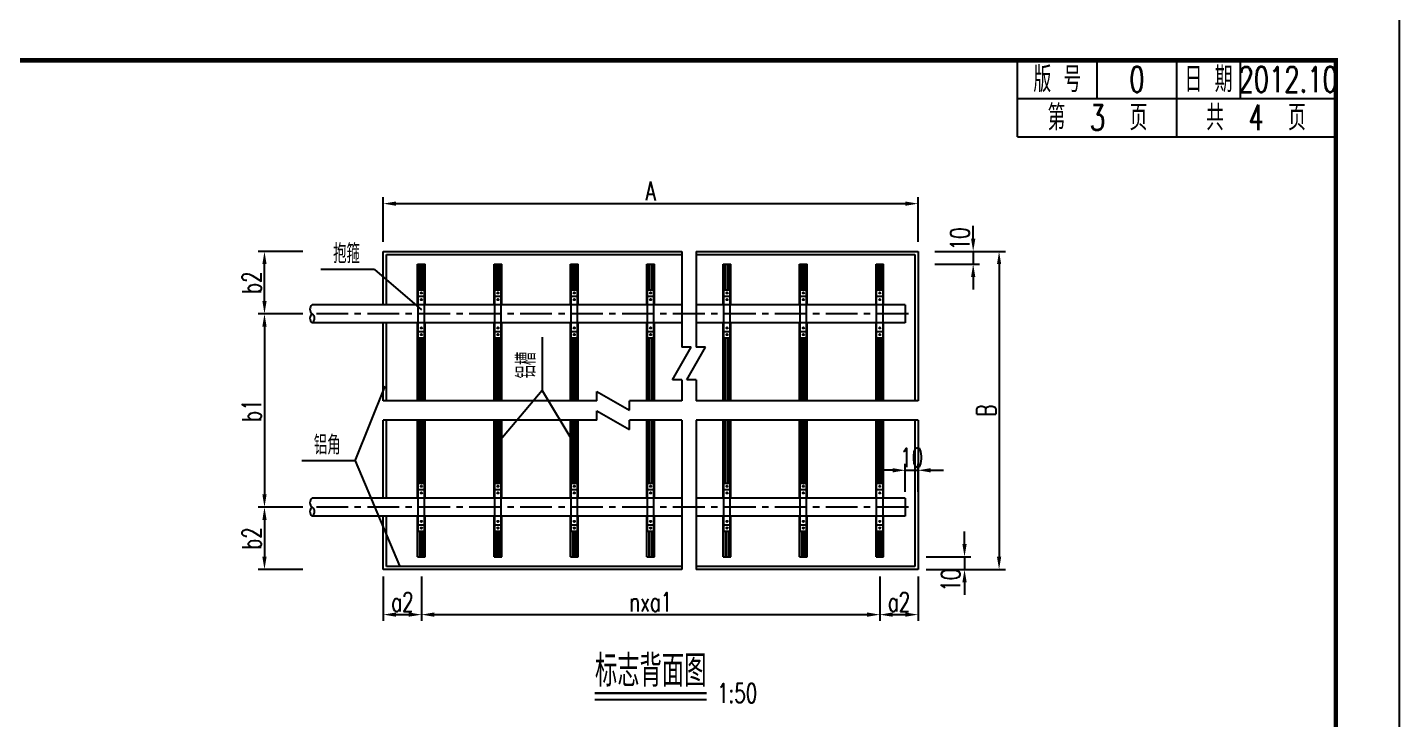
# Model space of a CAD drawing. Extents: x 4349 to 271026, y -15323 to -8945.
# Drawn here: x 4711.4 to 4926.9, y -14760.5 to -14651.7 of the extents above; entities that cross this region are included whole.
import ezdxf
from ezdxf.enums import TextEntityAlignment as Align

# ---------------------------------------------------------------- set-up
doc = ezdxf.new("R2010")
doc.units = 0
doc.header["$LTSCALE"] = 2
doc.header["$PDMODE"] = 32
doc.header["$PDSIZE"] = 0.3
doc.linetypes.add('CENTERX2', pattern=[4, 2.5, -0.5, 0.5, -0.5])
doc.layers.get('0').update_dxf_attribs({"linetype": 'CONTINUOUS'})
doc.layers.get('DEFPOINTS').update_dxf_attribs({"linetype": 'CONTINUOUS'})
for name, color, linetype in [('中线', 2, 'CENTERX2'), ('图框', 7, 'CONTINUOUS'), ('尺寸标注', 4, 'CONTINUOUS'), ('文字', 7, 'CONTINUOUS'), ('文字符号', 7, 'CONTINUOUS'), ('结构2', 7, 'CONTINUOUS'), ('结构3', 1, 'CONTINUOUS')]:
    doc.layers.add(name, color=color, linetype=linetype)
doc.styles.get("Standard").update_dxf_attribs({"font": 'simplex1.shx', "width": 0.7, "bigfont": 'hztxt.shx'})
doc.dimstyles.new('1：10', dxfattribs={"dimtxt": 3, "dimasz": 2, "dimexe": 1, "dimexo": 1, "dimgap": 0.5, "dimtad": 1, "dimrnd": 0.0095, "dimdsep": 46, "dimtxsty": 'Standard', "dimcen": 0.09, "dimclrd": 256, "dimclre": 256, "dimadec": 0, "dimazin": 0, "dimtfac": 1, "dimtix": 1, "dimtmove": 2, "dimatfit": 3, "dimfxl": 0, "dimtolj": 1, "dimtzin": 0, "dimarcsym": 0})

# ---------------------------------------------------------------- blocks, each defined once
blk = doc.blocks.new('series')
at = {"width": 0.75}
for tag, height, p in [('页码', 4, (-35, -19)), ('图名', 5, (-220, -282)), ('图号', 5, (-20, -282))]:
    blk.add_attdef(tag, text='', height=height, dxfattribs=at).set_placement(p, align=Align.MIDDLE_CENTER)
blk = doc.blocks.new('*D940')
at = {"layer": 'DEFPOINTS', "color": 0, "linetype": 'Continuous'}
for p in [(4851.29, -14679.43), (4767.29, -14686.94), (4851.29, -14686.94)]:
    blk.add_point(p, dxfattribs=at)
at = {"layer": '尺寸标注', "linetype": 'Continuous', "lineweight": -2}
for p, q in [((4767.29, -14685.43), (4767.29, -14678.43)), ((4769.29, -14679.43), (4849.29, -14679.43)), ((4851.29, -14685.43), (4851.29, -14678.43))]:
    blk.add_line(p, q, dxfattribs=at)
at = {"layer": '尺寸标注', "linetype": 'Continuous'}
for points in [[(4769.29, -14679.09), (4769.29, -14679.76), (4767.29, -14679.43)], [(4849.29, -14679.09), (4849.29, -14679.76), (4851.29, -14679.43)]]:
    blk.add_solid(points, dxfattribs=at)
at = {"layer": '尺寸标注', "color": 0, "linetype": 'Continuous', "insert": (4809.29, -14677.43), "char_height": 3, "attachment_point": 5}
blk.add_mtext('\\A1;A', dxfattribs=at)
blk = doc.blocks.new('*D941')
at = {"layer": 'DEFPOINTS', "color": 0, "linetype": 'Continuous'}
for p in [(4851.29, -14686.94), (4851.29, -14736.94), (4864.02, -14736.94)]:
    blk.add_point(p, dxfattribs=at)
at = {"layer": '尺寸标注', "linetype": 'Continuous', "lineweight": -2}
for p, q in [((4858.02, -14686.94), (4865.02, -14686.94)), ((4864.02, -14688.94), (4864.02, -14734.94)), ((4858.02, -14736.94), (4865.02, -14736.94))]:
    blk.add_line(p, q, dxfattribs=at)
at = {"layer": '尺寸标注', "linetype": 'Continuous'}
for points in [[(4863.69, -14688.94), (4864.35, -14688.94), (4864.02, -14686.94)], [(4863.69, -14734.94), (4864.35, -14734.94), (4864.02, -14736.94)]]:
    blk.add_solid(points, dxfattribs=at)
at = {"layer": '尺寸标注', "color": 0, "linetype": 'Continuous', "insert": (4862.02, -14711.94), "char_height": 3, "attachment_point": 5, "rotation": 90}
blk.add_mtext('\\A1;B', dxfattribs=at)
blk = doc.blocks.new('*D942')
at = {"layer": 'DEFPOINTS', "color": 0, "linetype": 'Continuous'}
for p in [(4748.63, -14686.94), (4767.33, -14686.94), (4767.33, -14696.74)]:
    blk.add_point(p, dxfattribs=at)
at = {"layer": '尺寸标注', "linetype": 'Continuous', "lineweight": -2}
for p, q in [((4754.63, -14686.94), (4747.63, -14686.94)), ((4748.63, -14694.74), (4748.63, -14688.94)), ((4754.63, -14696.74), (4747.63, -14696.74))]:
    blk.add_line(p, q, dxfattribs=at)
at = {"layer": '尺寸标注', "linetype": 'Continuous'}
for points in [[(4748.3, -14688.94), (4748.96, -14688.94), (4748.63, -14686.94)], [(4748.3, -14694.74), (4748.96, -14694.74), (4748.63, -14696.74)]]:
    blk.add_solid(points, dxfattribs=at)
at = {"layer": '尺寸标注', "color": 0, "linetype": 'Continuous', "insert": (4746.63, -14691.84), "char_height": 3, "attachment_point": 5, "rotation": 90}
blk.add_mtext('\\A1;b2', dxfattribs=at)
blk = doc.blocks.new('*D943')
at = {"layer": 'DEFPOINTS', "color": 0, "linetype": 'Continuous'}
for p in [(4767.33, -14696.74), (4748.63, -14727.14), (4767.33, -14727.14)]:
    blk.add_point(p, dxfattribs=at)
at = {"layer": '尺寸标注', "linetype": 'Continuous', "lineweight": -2}
for p, q in [((4754.63, -14696.74), (4747.63, -14696.74)), ((4748.63, -14698.74), (4748.63, -14725.14)), ((4754.63, -14727.14), (4747.63, -14727.14))]:
    blk.add_line(p, q, dxfattribs=at)
at = {"layer": '尺寸标注', "linetype": 'Continuous'}
for points in [[(4748.3, -14698.74), (4748.96, -14698.74), (4748.63, -14696.74)], [(4748.3, -14725.14), (4748.96, -14725.14), (4748.63, -14727.14)]]:
    blk.add_solid(points, dxfattribs=at)
at = {"layer": '尺寸标注', "color": 0, "linetype": 'Continuous', "insert": (4746.63, -14711.94), "char_height": 3, "attachment_point": 5, "rotation": 90}
blk.add_mtext('\\A1;b1', dxfattribs=at)
blk = doc.blocks.new('*D944')
at = {"layer": 'DEFPOINTS', "color": 0, "linetype": 'Continuous'}
for p in [(4767.38, -14727.14), (4748.63, -14736.94), (4767.38, -14736.94)]:
    blk.add_point(p, dxfattribs=at)
at = {"layer": '尺寸标注', "linetype": 'Continuous', "lineweight": -2}
for p, q in [((4754.63, -14727.14), (4747.63, -14727.14)), ((4748.63, -14729.14), (4748.63, -14734.94)), ((4754.63, -14736.94), (4747.63, -14736.94))]:
    blk.add_line(p, q, dxfattribs=at)
at = {"layer": '尺寸标注', "linetype": 'Continuous'}
for points in [[(4748.3, -14729.14), (4748.96, -14729.14), (4748.63, -14727.14)], [(4748.3, -14734.94), (4748.96, -14734.94), (4748.63, -14736.94)]]:
    blk.add_solid(points, dxfattribs=at)
at = {"layer": '尺寸标注', "color": 0, "linetype": 'Continuous', "insert": (4746.63, -14732.04), "char_height": 3, "attachment_point": 5, "rotation": 90}
blk.add_mtext('\\A1;b2', dxfattribs=at)
blk = doc.blocks.new('*D945')
at = {"layer": 'DEFPOINTS', "color": 0, "linetype": 'Continuous'}
for p in [(4773.29, -14734.94), (4767.29, -14736.94), (4773.29, -14744.03)]:
    blk.add_point(p, dxfattribs=at)
at = {"layer": '尺寸标注', "linetype": 'Continuous', "lineweight": -2}
for p, q in [((4767.29, -14738.03), (4767.29, -14745.03)), ((4773.29, -14738.03), (4773.29, -14745.03)), ((4769.29, -14744.03), (4771.29, -14744.03))]:
    blk.add_line(p, q, dxfattribs=at)
at = {"layer": '尺寸标注', "linetype": 'Continuous'}
for points in [[(4769.29, -14743.69), (4769.29, -14744.36), (4767.29, -14744.03)], [(4771.29, -14743.69), (4771.29, -14744.36), (4773.29, -14744.03)]]:
    blk.add_solid(points, dxfattribs=at)
at = {"layer": '尺寸标注', "color": 0, "linetype": 'Continuous', "insert": (4770.29, -14742.03), "char_height": 3, "attachment_point": 5}
blk.add_mtext('\\A1;a2', dxfattribs=at)
blk = doc.blocks.new('*D946')
at = {"layer": 'DEFPOINTS', "color": 0, "linetype": 'Continuous'}
for p in [(4773.29, -14734.94), (4845.29, -14734.94), (4845.29, -14744.03)]:
    blk.add_point(p, dxfattribs=at)
at = {"layer": '尺寸标注', "linetype": 'Continuous', "lineweight": -2}
for p, q in [((4773.29, -14738.03), (4773.29, -14745.03)), ((4845.29, -14738.03), (4845.29, -14745.03)), ((4775.29, -14744.03), (4843.29, -14744.03))]:
    blk.add_line(p, q, dxfattribs=at)
at = {"layer": '尺寸标注', "linetype": 'Continuous'}
for points in [[(4775.29, -14743.69), (4775.29, -14744.36), (4773.29, -14744.03)], [(4843.29, -14743.69), (4843.29, -14744.36), (4845.29, -14744.03)]]:
    blk.add_solid(points, dxfattribs=at)
at = {"layer": '尺寸标注', "color": 0, "linetype": 'Continuous', "insert": (4809.29, -14742.03), "char_height": 3, "attachment_point": 5}
blk.add_mtext('\\A1;nxa1', dxfattribs=at)
blk = doc.blocks.new('*D947')
at = {"layer": 'DEFPOINTS', "color": 0, "linetype": 'Continuous'}
for p in [(4845.29, -14734.94), (4851.29, -14734.94), (4851.29, -14744.03)]:
    blk.add_point(p, dxfattribs=at)
at = {"layer": '尺寸标注', "linetype": 'Continuous', "lineweight": -2}
for p, q in [((4845.29, -14738.03), (4845.29, -14745.03)), ((4851.29, -14738.03), (4851.29, -14745.03)), ((4847.29, -14744.03), (4849.29, -14744.03))]:
    blk.add_line(p, q, dxfattribs=at)
at = {"layer": '尺寸标注', "linetype": 'Continuous'}
for points in [[(4847.29, -14743.69), (4847.29, -14744.36), (4845.29, -14744.03)], [(4849.29, -14743.69), (4849.29, -14744.36), (4851.29, -14744.03)]]:
    blk.add_solid(points, dxfattribs=at)
at = {"layer": '尺寸标注', "color": 0, "linetype": 'Continuous', "insert": (4848.29, -14742.03), "char_height": 3, "attachment_point": 5}
blk.add_mtext('\\A1;a2', dxfattribs=at)
blk = doc.blocks.new('*D948')
at = {"layer": 'DEFPOINTS', "color": 0, "linetype": 'Continuous'}
for p in [(4845.29, -14734.94), (4845.29, -14736.94), (4858.59, -14736.94)]:
    blk.add_point(p, dxfattribs=at)
at = {"layer": '尺寸标注', "linetype": 'Continuous', "lineweight": -2}
for p, q in [((4858.59, -14732.94), (4858.59, -14730.94)), ((4852.59, -14734.94), (4859.59, -14734.94)), ((4858.59, -14734.94), (4858.59, -14736.94)), ((4852.59, -14736.94), (4859.59, -14736.94)), ((4858.59, -14738.94), (4858.59, -14740.94))]:
    blk.add_line(p, q, dxfattribs=at)
at = {"layer": '尺寸标注', "linetype": 'Continuous'}
for points in [[(4858.26, -14732.94), (4858.93, -14732.94), (4858.59, -14734.94)], [(4858.26, -14738.94), (4858.93, -14738.94), (4858.59, -14736.94)]]:
    blk.add_solid(points, dxfattribs=at)
at = {"layer": '尺寸标注', "color": 0, "linetype": 'Continuous', "insert": (4856.43, -14738.6), "char_height": 3, "attachment_point": 5, "rotation": 90}
blk.add_mtext('\\A1;10', dxfattribs=at)
blk = doc.blocks.new('*D949')
at = {"layer": 'DEFPOINTS', "color": 0, "linetype": 'Continuous'}
for p in [(4845.46, -14686.94), (4845.45, -14688.94), (4859.95, -14688.94)]:
    blk.add_point(p, dxfattribs=at)
at = {"layer": '尺寸标注', "linetype": 'Continuous', "lineweight": -2}
for p, q in [((4859.95, -14684.94), (4859.95, -14682.94)), ((4853.95, -14686.94), (4860.95, -14686.94)), ((4859.95, -14686.94), (4859.95, -14688.94)), ((4853.95, -14688.94), (4860.95, -14688.94)), ((4859.95, -14690.94), (4859.95, -14692.94))]:
    blk.add_line(p, q, dxfattribs=at)
at = {"layer": '尺寸标注', "linetype": 'Continuous'}
for points in [[(4859.62, -14684.94), (4860.29, -14684.94), (4859.95, -14686.94)], [(4859.62, -14690.94), (4860.29, -14690.94), (4859.95, -14688.94)]]:
    blk.add_solid(points, dxfattribs=at)
at = {"layer": '尺寸标注', "color": 0, "linetype": 'Continuous', "insert": (4857.87, -14684.96), "char_height": 3, "attachment_point": 5, "rotation": 90}
blk.add_mtext('\\A1;10', dxfattribs=at)
blk = doc.blocks.new('*D950')
at = {"layer": 'DEFPOINTS', "color": 0, "linetype": 'Continuous'}
for p in [(4851.29, -14721.34), (4849.29, -14725.74), (4851.29, -14725.74)]:
    blk.add_point(p, dxfattribs=at)
at = {"layer": '尺寸标注', "linetype": 'Continuous', "lineweight": -2}
for p, q in [((4849.29, -14724.74), (4849.29, -14720.34)), ((4851.29, -14724.74), (4851.29, -14720.34)), ((4847.29, -14721.34), (4845.29, -14721.34)), ((4849.29, -14721.34), (4851.29, -14721.34)), ((4853.29, -14721.34), (4855.29, -14721.34))]:
    blk.add_line(p, q, dxfattribs=at)
at = {"layer": '尺寸标注', "linetype": 'Continuous'}
for points in [[(4847.29, -14721.01), (4847.29, -14721.68), (4849.29, -14721.34)], [(4853.29, -14721.01), (4853.29, -14721.68), (4851.29, -14721.34)]]:
    blk.add_solid(points, dxfattribs=at)
at = {"layer": '尺寸标注', "color": 0, "linetype": 'Continuous', "insert": (4850.29, -14719.34), "char_height": 3, "attachment_point": 5}
blk.add_mtext('\\A1;10', dxfattribs=at)
blk = doc.blocks.new('12345')
at = {"layer": '图框'}
blk.add_lwpolyline([(4926.93, -9362.88), (4926.93, -9065.88), (4506.93, -9065.88), (4506.93, -9362.88)], close=True, dxfattribs=at)
blk = doc.blocks.new('123456')
at = {"layer": '图框', "linetype": 'Continuous'}
blk.add_blockref('12345', (0, -2522.15), dxfattribs=at)

msp = doc.modelspace()

# ---------------------------------------------------------------- linework, layer by layer
at = {"layer": '中线'}
for p, q in [((4849.78976, -14696.74094), (4756.1327, -14696.74094)), ((4849.78976, -14727.14094), (4756.1327, -14727.14094))]:
    msp.add_line(p, q, dxfattribs=at)
at = {"layer": '图框'}
for p, q in [((4866.92857, -14668.90394), (4866.92857, -14656.90394)), ((4879.42857, -14662.90394), (4879.42857, -14656.90394)), ((4891.92857, -14662.90394), (4891.92857, -14656.90394)), ((4901.92857, -14662.90394), (4901.92857, -14656.90394)), ((4866.92857, -14662.90394), (4916.92857, -14662.90394)), ((4891.92857, -14668.90394), (4891.92857, -14662.90394)), ((4866.92857, -14668.90394), (4916.92857, -14668.90394))]:
    msp.add_line(p, q, dxfattribs=at)
at = {"layer": '图框', "const_width": 0.7}
msp.add_lwpolyline([(4916.92857, -14656.90394), (4536.92857, -14656.90394), (4536.92858, -14933.90394), (4916.92858, -14933.90394), (4916.92857, -14656.90394)], dxfattribs=at)
at = {"layer": '尺寸标注', "linetype": 'Continuous'}
for p, q in [((4814.18746, -14686.94094), (4814.18746, -14702.00155)), ((4816.45436, -14686.94094), (4816.45436, -14702.00155)), ((4814.18746, -14707.11675), (4814.18746, -14710.44094)), ((4816.45436, -14707.11675), (4816.45436, -14710.44094)), ((4814.18746, -14713.44094), (4814.18746, -14736.94094)), ((4816.45436, -14713.44094), (4816.45436, -14736.94094))]:
    msp.add_line(p, q, dxfattribs=at)
at = {"layer": '尺寸标注', "linetype": 'ByBlock'}
for p, q in [((4812.72126, -14707.11675), (4815.65365, -14702.00155)), ((4815.65365, -14702.00155), (4814.18746, -14702.00155)), ((4814.98816, -14707.11675), (4817.92055, -14702.00155)), ((4817.92055, -14702.00155), (4816.45436, -14702.00155)), ((4814.18746, -14707.11675), (4812.72126, -14707.11675)), ((4816.45436, -14707.11675), (4814.98816, -14707.11675)), ((4792.22458, -14708.81099), (4785.46379, -14716.85912)), ((4800.82708, -14710.44094), (4800.82708, -14708.97474)), ((4800.82708, -14708.97474), (4805.94229, -14711.90714)), ((4800.82708, -14710.44094), (4767.28976, -14710.44094)), ((4800.82708, -14713.44094), (4800.82708, -14711.97474)), ((4800.82708, -14711.97474), (4805.94229, -14714.90714)), ((4814.18746, -14710.44094), (4805.94229, -14710.44094)), ((4805.94229, -14711.90714), (4805.94229, -14710.44094)), ((4851.28976, -14710.44094), (4816.45436, -14710.44094)), ((4800.82708, -14713.44094), (4767.28976, -14713.44094)), ((4814.18746, -14713.44094), (4805.94229, -14713.44094)), ((4805.94229, -14714.90714), (4805.94229, -14713.44094)), ((4851.28976, -14713.44094), (4816.45436, -14713.44094))]:
    msp.add_line(p, q, dxfattribs=at)
at = {"layer": '尺寸标注'}
for p, q in [((4792.22458, -14708.81099), (4797.24483, -14717.1026)), ((4762.89459, -14719.86611), (4769.85621, -14736.34094))]:
    msp.add_line(p, q, dxfattribs=at)
at = {"layer": '文字'}
msp.add_line((4800.5025, -14757.37707), (4818.08623, -14757.37707), dxfattribs=at)
at = {"layer": '文字', "const_width": 0.4}
msp.add_lwpolyline([(4800.5025, -14756.37707), (4818.08623, -14756.37707)], dxfattribs=at)
at = {"layer": '文字符号'}
for p, q in [((4765.92369, -14689.77891), (4757.50683, -14689.77891)), ((4765.92369, -14689.77891), (4773.2692, -14696.10553)), ((4792.22458, -14700.39414), (4792.22458, -14708.81099)), ((4762.89459, -14719.86611), (4767.59801, -14708.14366)), ((4762.89459, -14719.86611), (4754.47773, -14719.86611))]:
    msp.add_line(p, q, dxfattribs=at)
at = {"layer": '结构2'}
for p, q in [((4767.78976, -14687.44094), (4814.18746, -14687.44094)), ((4767.78976, -14695.34094), (4767.78976, -14687.44094)), ((4816.45436, -14687.44094), (4850.78976, -14687.44094)), ((4850.78976, -14687.44094), (4850.78976, -14710.44094)), ((4772.68976, -14695.34094), (4772.68976, -14688.94094)), ((4772.68976, -14688.94094), (4773.88976, -14688.94094)), ((4772.98976, -14692.96094), (4772.98976, -14688.94094)), ((4773.12476, -14692.96094), (4773.12476, -14688.94094)), ((4773.45476, -14692.96094), (4773.45476, -14688.94094)), ((4773.58976, -14692.96094), (4773.58976, -14688.94094)), ((4773.88976, -14695.34094), (4773.88976, -14688.94094)), ((4784.68976, -14688.94094), (4785.88976, -14688.94094)), ((4784.68976, -14695.34094), (4784.68976, -14688.94094)), ((4784.98976, -14692.96094), (4784.98976, -14688.94094)), ((4785.12476, -14692.96094), (4785.12476, -14688.94094)), ((4785.45476, -14692.96094), (4785.45476, -14688.94094)), ((4785.58976, -14692.96094), (4785.58976, -14688.94094)), ((4785.88976, -14695.34094), (4785.88976, -14688.94094)), ((4796.68976, -14688.94094), (4797.88976, -14688.94094)), ((4796.68976, -14695.34094), (4796.68976, -14688.94094)), ((4796.98976, -14692.96094), (4796.98976, -14688.94094)), ((4797.12476, -14692.96094), (4797.12476, -14688.94094)), ((4797.45476, -14692.96094), (4797.45476, -14688.94094)), ((4797.58976, -14692.96094), (4797.58976, -14688.94094)), ((4797.88976, -14695.34094), (4797.88976, -14688.94094)), ((4808.68976, -14688.94094), (4809.88976, -14688.94094)), ((4808.68976, -14695.34094), (4808.68976, -14688.94094)), ((4808.98976, -14692.96094), (4808.98976, -14688.94094)), ((4809.12476, -14692.96094), (4809.12476, -14688.94094)), ((4809.45476, -14692.96094), (4809.45476, -14688.94094)), ((4809.58976, -14692.96094), (4809.58976, -14688.94094)), ((4809.88976, -14695.34094), (4809.88976, -14688.94094)), ((4820.68976, -14688.94094), (4821.88976, -14688.94094)), ((4820.68976, -14695.34094), (4820.68976, -14688.94094)), ((4820.98976, -14692.96094), (4820.98976, -14688.94094)), ((4821.12476, -14692.96094), (4821.12476, -14688.94094)), ((4821.45476, -14692.96094), (4821.45476, -14688.94094)), ((4821.58976, -14692.96094), (4821.58976, -14688.94094)), ((4821.88976, -14695.34094), (4821.88976, -14688.94094)), ((4832.68976, -14688.94094), (4833.88976, -14688.94094)), ((4832.68976, -14695.34094), (4832.68976, -14688.94094)), ((4832.98976, -14692.96094), (4832.98976, -14688.94094)), ((4833.12476, -14692.96094), (4833.12476, -14688.94094)), ((4833.45476, -14692.96094), (4833.45476, -14688.94094)), ((4833.58976, -14692.96094), (4833.58976, -14688.94094)), ((4833.88976, -14695.34094), (4833.88976, -14688.94094)), ((4844.68976, -14688.94094), (4845.88976, -14688.94094)), ((4844.68976, -14695.34094), (4844.68976, -14688.94094)), ((4844.98976, -14692.96094), (4844.98976, -14688.94094)), ((4845.12476, -14692.96094), (4845.12476, -14688.94094)), ((4845.45476, -14692.96094), (4845.45476, -14688.94094)), ((4845.58976, -14692.96094), (4845.58976, -14688.94094)), ((4845.88976, -14695.34094), (4845.88976, -14688.94094)), ((4772.78976, -14700.52094), (4772.78976, -14692.96094)), ((4772.78976, -14692.96094), (4773.78976, -14692.96094)), ((4772.78976, -14693.96094), (4773.78976, -14693.96094)), ((4773.78976, -14700.52094), (4773.78976, -14692.96094)), ((4784.78976, -14692.96094), (4785.78976, -14692.96094)), ((4784.78976, -14700.52094), (4784.78976, -14692.96094)), ((4784.78976, -14693.96094), (4785.78976, -14693.96094)), ((4785.78976, -14700.52094), (4785.78976, -14692.96094)), ((4796.78976, -14692.96094), (4797.78976, -14692.96094)), ((4796.78976, -14700.52094), (4796.78976, -14692.96094)), ((4796.78976, -14693.96094), (4797.78976, -14693.96094)), ((4797.78976, -14700.52094), (4797.78976, -14692.96094)), ((4808.78976, -14692.96094), (4809.78976, -14692.96094)), ((4808.78976, -14700.52094), (4808.78976, -14692.96094)), ((4808.78976, -14693.96094), (4809.78976, -14693.96094)), ((4809.78976, -14700.52094), (4809.78976, -14692.96094)), ((4820.78976, -14692.96094), (4821.78976, -14692.96094)), ((4820.78976, -14700.52094), (4820.78976, -14692.96094)), ((4820.78976, -14693.96094), (4821.78976, -14693.96094)), ((4821.78976, -14700.52094), (4821.78976, -14692.96094)), ((4832.78976, -14692.96094), (4833.78976, -14692.96094)), ((4832.78976, -14700.52094), (4832.78976, -14692.96094)), ((4832.78976, -14693.96094), (4833.78976, -14693.96094)), ((4833.78976, -14700.52094), (4833.78976, -14692.96094)), ((4844.78976, -14692.96094), (4845.78976, -14692.96094)), ((4844.78976, -14700.52094), (4844.78976, -14692.96094)), ((4844.78976, -14693.96094), (4845.78976, -14693.96094)), ((4845.78976, -14700.52094), (4845.78976, -14692.96094)), ((4767.78976, -14710.44094), (4767.78976, -14698.14094)), ((4772.68976, -14710.44094), (4772.68976, -14698.14094)), ((4773.88976, -14710.44094), (4773.88976, -14698.14094)), ((4784.68976, -14710.44094), (4784.68976, -14698.14094)), ((4785.88976, -14710.44094), (4785.88976, -14698.14094)), ((4796.68976, -14710.44094), (4796.68976, -14698.14094)), ((4797.88976, -14710.44094), (4797.88976, -14698.14094)), ((4808.68976, -14710.44094), (4808.68976, -14698.14094)), ((4809.88976, -14710.44094), (4809.88976, -14698.14094)), ((4820.68976, -14710.44094), (4820.68976, -14698.14094)), ((4821.88976, -14710.44094), (4821.88976, -14698.14094)), ((4832.68976, -14710.44094), (4832.68976, -14698.14094)), ((4833.88976, -14710.44094), (4833.88976, -14698.14094)), ((4844.68976, -14710.44094), (4844.68976, -14698.14094)), ((4845.88976, -14710.44094), (4845.88976, -14698.14094)), ((4772.78976, -14699.52094), (4773.78976, -14699.52094)), ((4772.78976, -14700.52094), (4773.78976, -14700.52094)), ((4772.98976, -14710.44094), (4772.98976, -14700.52094)), ((4773.12476, -14710.44094), (4773.12476, -14700.52094)), ((4773.45476, -14710.44094), (4773.45476, -14700.52094)), ((4773.58976, -14710.44094), (4773.58976, -14700.52094)), ((4784.78976, -14699.52094), (4785.78976, -14699.52094)), ((4784.78976, -14700.52094), (4785.78976, -14700.52094)), ((4784.98976, -14710.44094), (4784.98976, -14700.52094)), ((4785.12476, -14710.44094), (4785.12476, -14700.52094)), ((4785.45476, -14710.44094), (4785.45476, -14700.52094)), ((4785.58976, -14710.44094), (4785.58976, -14700.52094)), ((4796.78976, -14699.52094), (4797.78976, -14699.52094)), ((4796.78976, -14700.52094), (4797.78976, -14700.52094)), ((4796.98976, -14710.44094), (4796.98976, -14700.52094)), ((4797.12476, -14710.44094), (4797.12476, -14700.52094)), ((4797.45476, -14710.44094), (4797.45476, -14700.52094)), ((4797.58976, -14710.44094), (4797.58976, -14700.52094)), ((4808.78976, -14699.52094), (4809.78976, -14699.52094)), ((4808.78976, -14700.52094), (4809.78976, -14700.52094)), ((4808.98976, -14710.44094), (4808.98976, -14700.52094)), ((4809.12476, -14710.44094), (4809.12476, -14700.52094)), ((4809.45476, -14710.44094), (4809.45476, -14700.52094)), ((4809.58976, -14710.44094), (4809.58976, -14700.52094)), ((4820.78976, -14699.52094), (4821.78976, -14699.52094)), ((4820.78976, -14700.52094), (4821.78976, -14700.52094)), ((4820.98976, -14710.44094), (4820.98976, -14700.52094)), ((4821.12476, -14710.44094), (4821.12476, -14700.52094)), ((4821.45476, -14710.44094), (4821.45476, -14700.52094)), ((4821.58976, -14710.44094), (4821.58976, -14700.52094)), ((4832.78976, -14699.52094), (4833.78976, -14699.52094)), ((4832.78976, -14700.52094), (4833.78976, -14700.52094)), ((4832.98976, -14710.44094), (4832.98976, -14700.52094)), ((4833.12476, -14710.44094), (4833.12476, -14700.52094)), ((4833.45476, -14710.44094), (4833.45476, -14700.52094)), ((4833.58976, -14710.44094), (4833.58976, -14700.52094)), ((4844.78976, -14699.52094), (4845.78976, -14699.52094)), ((4844.78976, -14700.52094), (4845.78976, -14700.52094)), ((4844.98976, -14710.44094), (4844.98976, -14700.52094)), ((4845.12476, -14710.44094), (4845.12476, -14700.52094)), ((4845.45476, -14710.44094), (4845.45476, -14700.52094)), ((4845.58976, -14710.44094), (4845.58976, -14700.52094)), ((4767.78976, -14725.74094), (4767.78976, -14713.44094)), ((4772.68976, -14725.74094), (4772.68976, -14713.44094)), ((4772.98976, -14723.36094), (4772.98976, -14713.44094)), ((4773.12476, -14723.36094), (4773.12476, -14713.44094)), ((4773.45476, -14723.36094), (4773.45476, -14713.44094)), ((4773.58976, -14723.36094), (4773.58976, -14713.44094)), ((4773.88976, -14725.74094), (4773.88976, -14713.44094)), ((4784.68976, -14725.74094), (4784.68976, -14713.44094)), ((4784.98976, -14723.36094), (4784.98976, -14713.44094)), ((4785.12476, -14723.36094), (4785.12476, -14713.44094)), ((4785.45476, -14723.36094), (4785.45476, -14713.44094)), ((4785.58976, -14723.36094), (4785.58976, -14713.44094)), ((4785.88976, -14725.74094), (4785.88976, -14713.44094)), ((4796.68976, -14725.74094), (4796.68976, -14713.44094)), ((4796.98976, -14723.36094), (4796.98976, -14713.44094)), ((4797.12476, -14723.36094), (4797.12476, -14713.44094)), ((4797.45476, -14723.36094), (4797.45476, -14713.44094)), ((4797.58976, -14723.36094), (4797.58976, -14713.44094)), ((4797.88976, -14725.74094), (4797.88976, -14713.44094)), ((4808.68976, -14725.74094), (4808.68976, -14713.44094)), ((4808.98976, -14723.36094), (4808.98976, -14713.44094)), ((4809.12476, -14723.36094), (4809.12476, -14713.44094)), ((4809.45476, -14723.36094), (4809.45476, -14713.44094)), ((4809.58976, -14723.36094), (4809.58976, -14713.44094)), ((4809.88976, -14725.74094), (4809.88976, -14713.44094)), ((4820.68976, -14725.74094), (4820.68976, -14713.44094)), ((4820.98976, -14723.36094), (4820.98976, -14713.44094)), ((4821.12476, -14723.36094), (4821.12476, -14713.44094)), ((4821.45476, -14723.36094), (4821.45476, -14713.44094)), ((4821.58976, -14723.36094), (4821.58976, -14713.44094)), ((4821.88976, -14725.74094), (4821.88976, -14713.44094)), ((4832.68976, -14725.74094), (4832.68976, -14713.44094)), ((4832.98976, -14723.36094), (4832.98976, -14713.44094)), ((4833.12476, -14723.36094), (4833.12476, -14713.44094)), ((4833.45476, -14723.36094), (4833.45476, -14713.44094)), ((4833.58976, -14723.36094), (4833.58976, -14713.44094)), ((4833.88976, -14725.74094), (4833.88976, -14713.44094)), ((4844.68976, -14725.74094), (4844.68976, -14713.44094)), ((4844.98976, -14723.36094), (4844.98976, -14713.44094)), ((4845.12476, -14723.36094), (4845.12476, -14713.44094)), ((4845.45476, -14723.36094), (4845.45476, -14713.44094)), ((4845.58976, -14723.36094), (4845.58976, -14713.44094)), ((4845.88976, -14725.74094), (4845.88976, -14713.44094)), ((4850.78976, -14713.44094), (4850.78976, -14736.44094)), ((4772.78976, -14723.36094), (4773.78976, -14723.36094)), ((4772.78976, -14730.92094), (4772.78976, -14723.36094)), ((4772.78976, -14724.36094), (4773.78976, -14724.36094)), ((4773.78976, -14730.92094), (4773.78976, -14723.36094)), ((4784.78976, -14730.92094), (4784.78976, -14723.36094)), ((4784.78976, -14723.36094), (4785.78976, -14723.36094)), ((4784.78976, -14724.36094), (4785.78976, -14724.36094)), ((4785.78976, -14730.92094), (4785.78976, -14723.36094)), ((4796.78976, -14730.92094), (4796.78976, -14723.36094)), ((4796.78976, -14723.36094), (4797.78976, -14723.36094)), ((4796.78976, -14724.36094), (4797.78976, -14724.36094)), ((4797.78976, -14730.92094), (4797.78976, -14723.36094)), ((4808.78976, -14730.92094), (4808.78976, -14723.36094)), ((4808.78976, -14723.36094), (4809.78976, -14723.36094)), ((4808.78976, -14724.36094), (4809.78976, -14724.36094)), ((4809.78976, -14730.92094), (4809.78976, -14723.36094)), ((4820.78976, -14730.92094), (4820.78976, -14723.36094)), ((4820.78976, -14723.36094), (4821.78976, -14723.36094)), ((4820.78976, -14724.36094), (4821.78976, -14724.36094)), ((4821.78976, -14730.92094), (4821.78976, -14723.36094)), ((4832.78976, -14730.92094), (4832.78976, -14723.36094)), ((4832.78976, -14723.36094), (4833.78976, -14723.36094)), ((4832.78976, -14724.36094), (4833.78976, -14724.36094)), ((4833.78976, -14730.92094), (4833.78976, -14723.36094)), ((4844.78976, -14730.92094), (4844.78976, -14723.36094)), ((4844.78976, -14723.36094), (4845.78976, -14723.36094)), ((4844.78976, -14724.36094), (4845.78976, -14724.36094)), ((4845.78976, -14730.92094), (4845.78976, -14723.36094)), ((4767.78976, -14736.44094), (4767.78976, -14728.54094)), ((4772.68976, -14734.94094), (4772.68976, -14728.54094)), ((4773.88976, -14734.94094), (4773.88976, -14728.54094)), ((4784.68976, -14734.94094), (4784.68976, -14728.54094)), ((4785.88976, -14734.94094), (4785.88976, -14728.54094)), ((4796.68976, -14734.94094), (4796.68976, -14728.54094)), ((4797.88976, -14734.94094), (4797.88976, -14728.54094)), ((4808.68976, -14734.94094), (4808.68976, -14728.54094)), ((4809.88976, -14734.94094), (4809.88976, -14728.54094)), ((4820.68976, -14734.94094), (4820.68976, -14728.54094)), ((4821.88976, -14734.94094), (4821.88976, -14728.54094)), ((4832.68976, -14734.94094), (4832.68976, -14728.54094)), ((4833.88976, -14734.94094), (4833.88976, -14728.54094)), ((4844.68976, -14734.94094), (4844.68976, -14728.54094)), ((4845.88976, -14734.94094), (4845.88976, -14728.54094)), ((4772.78976, -14729.92094), (4773.78976, -14729.92094)), ((4772.78976, -14730.92094), (4773.78976, -14730.92094)), ((4772.98976, -14730.92094), (4772.98976, -14734.94094)), ((4773.12476, -14730.92094), (4773.12476, -14734.94094)), ((4773.45476, -14730.92094), (4773.45476, -14734.94094)), ((4773.58976, -14730.92094), (4773.58976, -14734.94094)), ((4784.78976, -14729.92094), (4785.78976, -14729.92094)), ((4784.78976, -14730.92094), (4785.78976, -14730.92094)), ((4784.98976, -14730.92094), (4784.98976, -14734.94094)), ((4785.12476, -14730.92094), (4785.12476, -14734.94094)), ((4785.45476, -14730.92094), (4785.45476, -14734.94094)), ((4785.58976, -14730.92094), (4785.58976, -14734.94094)), ((4796.78976, -14729.92094), (4797.78976, -14729.92094)), ((4796.78976, -14730.92094), (4797.78976, -14730.92094)), ((4796.98976, -14730.92094), (4796.98976, -14734.94094)), ((4797.12476, -14730.92094), (4797.12476, -14734.94094)), ((4797.45476, -14730.92094), (4797.45476, -14734.94094)), ((4797.58976, -14730.92094), (4797.58976, -14734.94094)), ((4808.78976, -14729.92094), (4809.78976, -14729.92094)), ((4808.78976, -14730.92094), (4809.78976, -14730.92094)), ((4808.98976, -14730.92094), (4808.98976, -14734.94094)), ((4809.12476, -14730.92094), (4809.12476, -14734.94094)), ((4809.45476, -14730.92094), (4809.45476, -14734.94094)), ((4809.58976, -14730.92094), (4809.58976, -14734.94094)), ((4820.78976, -14729.92094), (4821.78976, -14729.92094)), ((4820.78976, -14730.92094), (4821.78976, -14730.92094)), ((4820.98976, -14730.92094), (4820.98976, -14734.94094)), ((4821.12476, -14730.92094), (4821.12476, -14734.94094)), ((4821.45476, -14730.92094), (4821.45476, -14734.94094)), ((4821.58976, -14730.92094), (4821.58976, -14734.94094)), ((4832.78976, -14729.92094), (4833.78976, -14729.92094)), ((4832.78976, -14730.92094), (4833.78976, -14730.92094)), ((4832.98976, -14730.92094), (4832.98976, -14734.94094)), ((4833.12476, -14730.92094), (4833.12476, -14734.94094)), ((4833.45476, -14730.92094), (4833.45476, -14734.94094)), ((4833.58976, -14730.92094), (4833.58976, -14734.94094)), ((4844.78976, -14729.92094), (4845.78976, -14729.92094)), ((4844.78976, -14730.92094), (4845.78976, -14730.92094)), ((4844.98976, -14730.92094), (4844.98976, -14734.94094)), ((4845.12476, -14730.92094), (4845.12476, -14734.94094)), ((4845.45476, -14730.92094), (4845.45476, -14734.94094)), ((4845.58976, -14730.92094), (4845.58976, -14734.94094)), ((4772.68976, -14734.94094), (4773.88976, -14734.94094)), ((4784.68976, -14734.94094), (4785.88976, -14734.94094)), ((4796.68976, -14734.94094), (4797.88976, -14734.94094)), ((4808.68976, -14734.94094), (4809.88976, -14734.94094)), ((4820.68976, -14734.94094), (4821.88976, -14734.94094)), ((4832.68976, -14734.94094), (4833.88976, -14734.94094)), ((4844.68976, -14734.94094), (4845.88976, -14734.94094)), ((4814.18746, -14736.44094), (4767.78976, -14736.44094)), ((4850.78976, -14736.44094), (4816.45436, -14736.44094))]:
    msp.add_line(p, q, dxfattribs=at)
for centre in [(4773.28976, -14693.46094), (4773.28976, -14694.51094), (4785.28976, -14693.46094), (4785.28976, -14694.51094), (4797.28976, -14693.46094), (4797.28976, -14694.51094), (4809.28976, -14693.46094), (4809.28976, -14694.51094), (4821.28976, -14693.46094), (4821.28976, -14694.51094), (4833.28976, -14693.46094), (4833.28976, -14694.51094), (4845.28976, -14693.46094), (4845.28976, -14694.51094), (4773.28976, -14698.97094), (4785.28976, -14698.97094), (4797.28976, -14698.97094), (4809.28976, -14698.97094), (4821.28976, -14698.97094), (4833.28976, -14698.97094), (4845.28976, -14698.97094), (4773.28976, -14700.02094), (4785.28976, -14700.02094), (4797.28976, -14700.02094), (4809.28976, -14700.02094), (4821.28976, -14700.02094), (4833.28976, -14700.02094), (4845.28976, -14700.02094), (4773.28976, -14723.86094), (4773.28976, -14724.91094), (4785.28976, -14723.86094), (4785.28976, -14724.91094), (4797.28976, -14723.86094), (4797.28976, -14724.91094), (4809.28976, -14723.86094), (4809.28976, -14724.91094), (4821.28976, -14723.86094), (4821.28976, -14724.91094), (4833.28976, -14723.86094), (4833.28976, -14724.91094), (4845.28976, -14723.86094), (4845.28976, -14724.91094), (4773.28976, -14729.37094), (4785.28976, -14729.37094), (4797.28976, -14729.37094), (4809.28976, -14729.37094), (4821.28976, -14729.37094), (4833.28976, -14729.37094), (4845.28976, -14729.37094), (4773.28976, -14730.42094), (4785.28976, -14730.42094), (4797.28976, -14730.42094), (4809.28976, -14730.42094), (4821.28976, -14730.42094), (4833.28976, -14730.42094), (4845.28976, -14730.42094)]:
    msp.add_circle(centre, 0.105, dxfattribs=at)
for centre, start, end in [((4756.60671, -14696.04094), 124.1039905, 235.8960095), ((4756.60671, -14697.44094), 124.1039905, 235.8960095), ((4755.65869, -14697.44094), 304.1039905, 55.8960095), ((4756.60671, -14726.44094), 124.1039905, 235.8960095), ((4756.60671, -14727.84094), 124.1039905, 235.8960095), ((4755.65869, -14727.84094), 304.1039905, 55.8960095)]:
    msp.add_arc(centre, 0.84539, start, end, dxfattribs=at)
at = {"layer": '结构3'}
for p, q in [((4767.28976, -14686.94094), (4814.18746, -14686.94094)), ((4767.28976, -14695.34094), (4767.28976, -14686.94094)), ((4816.45436, -14686.94094), (4851.28976, -14686.94094)), ((4851.28976, -14686.94094), (4851.28976, -14710.44094)), ((4814.18746, -14695.34094), (4756.1327, -14695.34094)), ((4849.28976, -14695.34094), (4816.45436, -14695.34094)), ((4849.28976, -14695.34094), (4849.28976, -14698.14094)), ((4814.18746, -14698.14094), (4756.1327, -14698.14094)), ((4767.28976, -14710.44094), (4767.28976, -14698.14094)), ((4849.28976, -14698.14094), (4816.45436, -14698.14094)), ((4767.28976, -14725.74094), (4767.28976, -14713.44094)), ((4851.28976, -14713.44094), (4851.28976, -14736.94094)), ((4814.18746, -14725.74094), (4756.1327, -14725.74094)), ((4849.28976, -14725.74094), (4816.45436, -14725.74094)), ((4849.28976, -14725.74094), (4849.28976, -14728.54094)), ((4814.18746, -14728.54094), (4756.1327, -14728.54094)), ((4767.28976, -14736.94094), (4767.28976, -14728.54094)), ((4849.28976, -14728.54094), (4816.45436, -14728.54094)), ((4814.18746, -14736.94094), (4767.28976, -14736.94094)), ((4851.28976, -14736.94094), (4816.45436, -14736.94094))]:
    msp.add_line(p, q, dxfattribs=at)

# ---------------------------------------------------------------- block references
at = {"layer": '图框', "color": 1, "linetype": 'Continuous'}
msp.add_blockref('123456', (0, -3058.87737), dxfattribs=at)
at = {"layer": '图框'}
ref = msp.add_blockref('series', (4926.92858, -14646.90394), dxfattribs=at)
ref.add_attrib('页码', '第  3  页    共  4  页', dxfattribs={"layer": '0', "height": 4, "width": 0.7}).set_placement((4891.92857, -14665.90394), align=Align.MIDDLE_CENTER)

# ---------------------------------------------------------------- texts
at = {"layer": '图框', "width": 0.7}
for s, p in [('版 号', (4873.17857, -14659.90394)), ('0', (4885.67857, -14659.90394)), ('日 期', (4896.92857, -14659.90394)), ('2012.10', (4909.42857, -14659.90394))]:
    msp.add_text(s, height=4, dxfattribs=at).set_placement(p, align=Align.MIDDLE_CENTER)
at = {"layer": '文字', "width": 0.7}
for s, height, p in [('抱箍', 3, (4761.51461, -14687.27891)), ('铝角', 3, (4758.48551, -14717.36611)), ('标志背面图', 5, (4809.29816, -14752.85496)), ('1:50', 3, (4822.87623, -14756.3796))]:
    msp.add_text(s, height=height, dxfattribs=at).set_placement(p, align=Align.MIDDLE_CENTER)
msp.add_text('铝槽', height=3, rotation=90, dxfattribs=at).set_placement((4789.72458, -14704.80321), align=Align.MIDDLE_CENTER)

# ---------------------------------------------------------------- dimensions: what is measured, and where the dimension line sits
at = {"layer": '尺寸标注', "linetype": 'Continuous'}
for base, p1, p2, text, picture, middle in [((4851.28976, -14679.42787), (4767.28976, -14686.94094), (4851.28976, -14686.94094), 'A', '*D940', (4809.28976, -14677.42787)), ((4851.28976, -14721.34313), (4849.28976, -14725.74094), (4851.28976, -14725.74094), '10', '*D950', (4850.28976, -14719.34313)), ((4773.28976, -14744.02799), (4767.28976, -14736.94094), (4773.28976, -14734.94094), 'a2', '*D945', (4770.28976, -14742.02799)), ((4845.28976, -14744.02799), (4773.28976, -14734.94094), (4845.28976, -14734.94094), 'nxa1', '*D946', (4809.28976, -14742.02799)), ((4851.28976, -14744.02799), (4845.28976, -14734.94094), (4851.28976, -14734.94094), 'a2', '*D947', (4848.28976, -14742.02799))]:
    dim = msp.add_linear_dim(base=base, p1=p1, p2=p2, text=text, dimstyle='1：10', dxfattribs=at)
    dim.commit()
    dim.dimension.update_dxf_attribs({"geometry": picture, "text_midpoint": middle})
for base, p1, p2, picture, middle in [((4859.95448, -14688.94094), (4845.45611, -14686.94094), (4845.45476, -14688.94094), '*D949', (4857.87215, -14684.96326)), ((4858.59474, -14736.94094), (4845.28976, -14734.94094), (4845.28976, -14736.94094), '*D948', (4856.43337, -14738.60403))]:
    dim = msp.add_linear_dim(base=base, p1=p1, p2=p2, angle=90, text='10', dimstyle='1：10', dxfattribs=at)
    dim.commit()
    dim.dimension.update_dxf_attribs({"geometry": picture, "text_midpoint": middle, "dimtype": 160})
for base, p1, p2, text, picture, middle in [((4748.62925, -14686.94094), (4767.32722, -14696.74094), (4767.32722, -14686.94094), 'b2', '*D942', (4746.62925, -14691.84094)), ((4864.0185, -14736.94094), (4851.28976, -14686.94094), (4851.28976, -14736.94094), 'B', '*D941', (4862.0185, -14711.94094)), ((4748.62925, -14727.14094), (4767.33011, -14696.74094), (4767.33011, -14727.14094), 'b1', '*D943', (4746.62925, -14711.94094)), ((4748.62925, -14736.94094), (4767.38187, -14727.14094), (4767.38187, -14736.94094), 'b2', '*D944', (4746.62925, -14732.04094))]:
    dim = msp.add_linear_dim(base=base, p1=p1, p2=p2, angle=90, text=text, dimstyle='1：10', dxfattribs=at)
    dim.commit()
    dim.dimension.update_dxf_attribs({"geometry": picture, "text_midpoint": middle})

doc.saveas('drawing.dxf')
